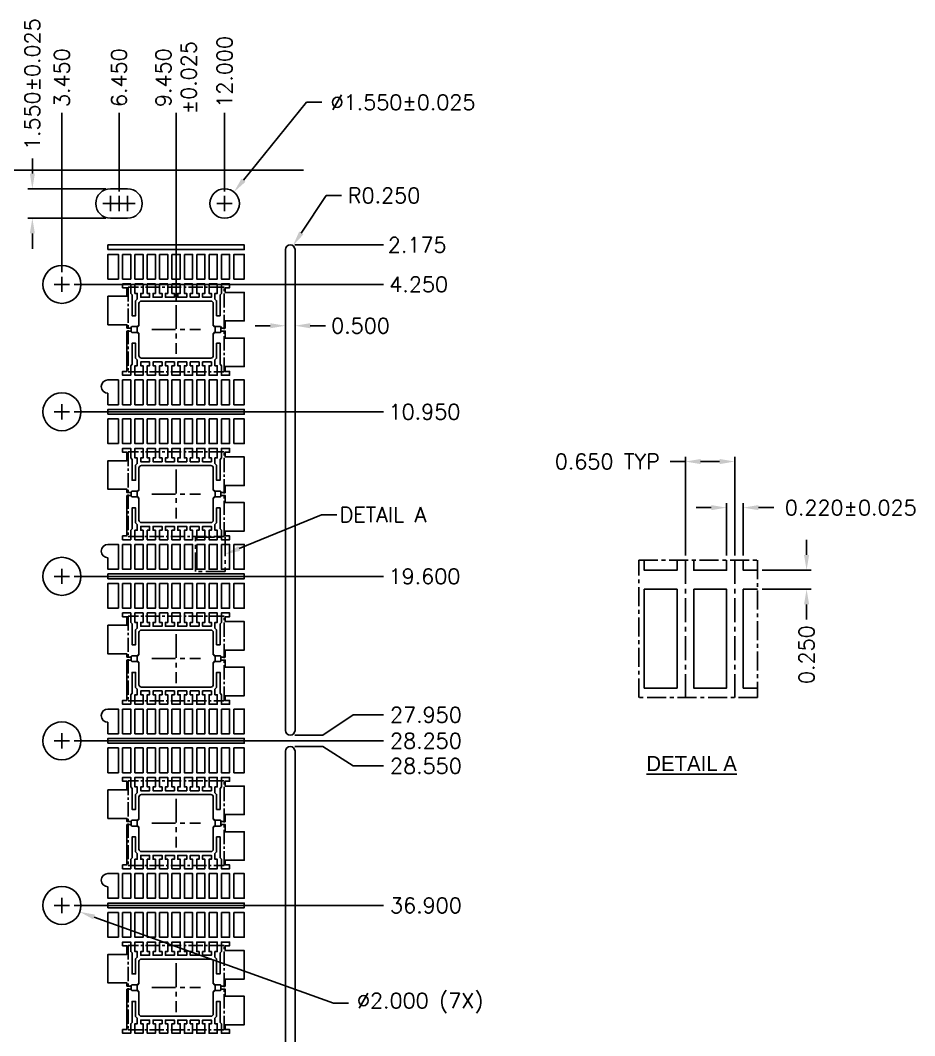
# Model space of a CAD drawing. Header units: inches. Extents: x -113 to -42, y -96 to 6.
# Drawn here: x -88.8 to -41.8, y -47.9 to 5.5 of the extents above; entities that cross this region are included whole.
import ezdxf

# ---------------------------------------------------------------- set-up
doc = ezdxf.new("R2010")
doc.units = ezdxf.units.IN
doc.header["$MEASUREMENT"] = 0
for name, pattern in [('CENTER', [2, 1.25, -0.25, 0.25, -0.25]), ('CENTER2', [1.125, 0.75, -0.125, 0.125, -0.125]), ('CENTERX2', [4, 2.5, -0.5, 0.5, -0.5])]:
    doc.linetypes.add(name, pattern=pattern)
doc.layers.add('1', color=7, linetype='Continuous')
doc.layers.add('1D', color=4, linetype='Continuous')
doc.styles.add('SIMPLEX', font='SIMPLEX')

msp = doc.modelspace()

# ---------------------------------------------------------------- linework, layer by layer
at = {"layer": '1'}
msp.add_lwpolyline([(-73.936, -62.364), (-96.958, -62.364), (-98.038, -61.74), (-98.038, -57.464), (-98.388, -57.464), (-98.388, -33.114), (-98.038, -33.114), (-98.038, -31.614), (-98.388, -31.614), (-98.388, -7.264), (-98.038, -7.264), (-98.038, -2.988), (-96.958, -2.364), (-73.936, -2.364)], dxfattribs=at)
for points in [[(-84.083, -4.889, -1), (-84.083, -3.339), (-83.193, -3.339, -1), (-83.193, -4.889)], [(-74.888, -31.814, 1), (-74.388, -31.814), (-74.388, -6.539, 1), (-74.888, -6.539)], [(-78.24, -10.659), (-78.058, -10.659), (-78.058, -10.289), (-77.058, -10.289), (-77.058, -8.789), (-78.058, -8.789), (-78.058, -8.539), (-77.823, -8.539), (-77.823, -8.339), (-78.253, -8.339), (-78.253, -8.839), (-78.329, -8.915), (-78.329, -10.014), (-78.509, -10.014), (-78.509, -9.228), (-78.598, -9.139), (-78.598, -8.839), (-78.473, -8.839), (-78.473, -8.339), (-78.903, -8.339), (-78.903, -8.839), (-78.778, -8.839), (-78.778, -9.039), (-79.248, -9.039), (-79.248, -8.839), (-79.123, -8.839), (-79.123, -8.339), (-79.553, -8.339), (-79.553, -8.839), (-79.428, -8.839), (-79.428, -9.039), (-79.898, -9.039), (-79.898, -8.839), (-79.773, -8.839), (-79.773, -8.339), (-80.203, -8.339), (-80.203, -8.839), (-80.078, -8.839), (-80.078, -9.039), (-80.548, -9.039), (-80.548, -8.839), (-80.423, -8.839), (-80.423, -8.339), (-80.853, -8.339), (-80.853, -8.839), (-80.728, -8.839), (-80.728, -9.039), (-81.198, -9.039), (-81.198, -8.839), (-81.073, -8.839), (-81.073, -8.339), (-81.503, -8.339), (-81.503, -8.839), (-81.378, -8.839), (-81.378, -9.039), (-81.848, -9.039), (-81.848, -8.839), (-81.723, -8.839), (-81.723, -8.339), (-82.153, -8.339), (-82.153, -8.839), (-82.028, -8.839), (-82.028, -9.039), (-82.498, -9.039), (-82.498, -8.839), (-82.373, -8.839), (-82.373, -8.339), (-82.803, -8.339), (-82.803, -8.839), (-82.678, -8.839), (-82.678, -9.139), (-82.767, -9.228), (-82.767, -10.014), (-82.947, -10.014), (-82.947, -8.915), (-83.023, -8.839), (-83.023, -8.339), (-83.453, -8.339), (-83.453, -8.539), (-83.218, -8.539), (-83.218, -8.989), (-84.218, -8.989), (-84.218, -10.489), (-83.218, -10.489), (-83.218, -10.659), (-83.036, -10.659), (-82.963, -10.586), (-82.638, -10.586), (-82.638, -10.536), (-82.588, -10.536), (-82.588, -9.366, -0.414214), (-82.461, -9.239), (-78.815, -9.239, -0.414214), (-78.688, -9.366), (-78.688, -10.536), (-78.638, -10.536), (-78.638, -10.586), (-78.312, -10.586)], [(-84.218, -14.089, -1), (-84.218, -13.389), (-83.673, -13.389), (-83.673, -14.689), (-84.218, -14.689)], [(-78.24, -19.309), (-78.058, -19.309), (-78.058, -18.939), (-77.058, -18.939), (-77.058, -17.439), (-78.058, -17.439), (-78.058, -17.189), (-77.823, -17.189), (-77.823, -16.989), (-78.253, -16.989), (-78.253, -17.489), (-78.329, -17.565), (-78.329, -18.664), (-78.509, -18.664), (-78.509, -17.878), (-78.598, -17.789), (-78.598, -17.489), (-78.473, -17.489), (-78.473, -16.989), (-78.903, -16.989), (-78.903, -17.489), (-78.778, -17.489), (-78.778, -17.689), (-79.248, -17.689), (-79.248, -17.489), (-79.123, -17.489), (-79.123, -16.989), (-79.553, -16.989), (-79.553, -17.489), (-79.428, -17.489), (-79.428, -17.689), (-79.898, -17.689), (-79.898, -17.489), (-79.773, -17.489), (-79.773, -16.989), (-80.203, -16.989), (-80.203, -17.489), (-80.078, -17.489), (-80.078, -17.689), (-80.548, -17.689), (-80.548, -17.489), (-80.423, -17.489), (-80.423, -16.989), (-80.853, -16.989), (-80.853, -17.489), (-80.728, -17.489), (-80.728, -17.689), (-81.198, -17.689), (-81.198, -17.489), (-81.073, -17.489), (-81.073, -16.989), (-81.503, -16.989), (-81.503, -17.489), (-81.378, -17.489), (-81.378, -17.689), (-81.848, -17.689), (-81.848, -17.489), (-81.723, -17.489), (-81.723, -16.989), (-82.153, -16.989), (-82.153, -17.489), (-82.028, -17.489), (-82.028, -17.689), (-82.498, -17.689), (-82.498, -17.489), (-82.373, -17.489), (-82.373, -16.989), (-82.803, -16.989), (-82.803, -17.489), (-82.678, -17.489), (-82.678, -17.789), (-82.767, -17.878), (-82.767, -18.664), (-82.947, -18.664), (-82.947, -17.565), (-83.023, -17.489), (-83.023, -16.989), (-83.453, -16.989), (-83.453, -17.189), (-83.218, -17.189), (-83.218, -17.639), (-84.218, -17.639), (-84.218, -19.139), (-83.218, -19.139), (-83.218, -19.309), (-83.036, -19.309), (-82.963, -19.236), (-82.638, -19.236), (-82.638, -19.186), (-82.588, -19.186), (-82.588, -18.016, -0.414214), (-82.461, -17.889), (-78.815, -17.889, -0.414214), (-78.688, -18.016), (-78.688, -19.186), (-78.638, -19.186), (-78.638, -19.236), (-78.312, -19.236)], [(-84.218, -22.739, -1), (-84.218, -22.039), (-83.673, -22.039), (-83.673, -23.339), (-84.218, -23.339)], [(-78.24, -27.959), (-78.058, -27.959), (-78.058, -27.589), (-77.058, -27.589), (-77.058, -26.089), (-78.058, -26.089), (-78.058, -25.839), (-77.823, -25.839), (-77.823, -25.639), (-78.253, -25.639), (-78.253, -26.139), (-78.329, -26.215), (-78.329, -27.314), (-78.509, -27.314), (-78.509, -26.528), (-78.598, -26.439), (-78.598, -26.139), (-78.473, -26.139), (-78.473, -25.639), (-78.903, -25.639), (-78.903, -26.139), (-78.778, -26.139), (-78.778, -26.339), (-79.248, -26.339), (-79.248, -26.139), (-79.123, -26.139), (-79.123, -25.639), (-79.553, -25.639), (-79.553, -26.139), (-79.428, -26.139), (-79.428, -26.339), (-79.898, -26.339), (-79.898, -26.139), (-79.773, -26.139), (-79.773, -25.639), (-80.203, -25.639), (-80.203, -26.139), (-80.078, -26.139), (-80.078, -26.339), (-80.548, -26.339), (-80.548, -26.139), (-80.423, -26.139), (-80.423, -25.639), (-80.853, -25.639), (-80.853, -26.139), (-80.728, -26.139), (-80.728, -26.339), (-81.198, -26.339), (-81.198, -26.139), (-81.073, -26.139), (-81.073, -25.639), (-81.503, -25.639), (-81.503, -26.139), (-81.378, -26.139), (-81.378, -26.339), (-81.848, -26.339), (-81.848, -26.139), (-81.723, -26.139), (-81.723, -25.639), (-82.153, -25.639), (-82.153, -26.139), (-82.028, -26.139), (-82.028, -26.339), (-82.498, -26.339), (-82.498, -26.139), (-82.373, -26.139), (-82.373, -25.639), (-82.803, -25.639), (-82.803, -26.139), (-82.678, -26.139), (-82.678, -26.439), (-82.767, -26.528), (-82.767, -27.314), (-82.947, -27.314), (-82.947, -26.215), (-83.023, -26.139), (-83.023, -25.639), (-83.453, -25.639), (-83.453, -25.839), (-83.218, -25.839), (-83.218, -26.289), (-84.218, -26.289), (-84.218, -27.789), (-83.218, -27.789), (-83.218, -27.959), (-83.036, -27.959), (-82.963, -27.886), (-82.638, -27.886), (-82.638, -27.836), (-82.588, -27.836), (-82.588, -26.666, -0.414214), (-82.461, -26.539), (-78.815, -26.539, -0.414214), (-78.688, -26.666), (-78.688, -27.836), (-78.638, -27.836), (-78.638, -27.886), (-78.312, -27.886)], [(-84.218, -31.389, -1), (-84.218, -30.689), (-83.673, -30.689), (-83.673, -31.989), (-84.218, -31.989)], [(-74.888, -32.914, -1), (-74.388, -32.914), (-74.388, -58.189, -1), (-74.888, -58.189)], [(-78.24, -36.609), (-78.058, -36.609), (-78.058, -36.239), (-77.058, -36.239), (-77.058, -34.739), (-78.058, -34.739), (-78.058, -34.489), (-77.823, -34.489), (-77.823, -34.289), (-78.253, -34.289), (-78.253, -34.789), (-78.329, -34.865), (-78.329, -35.964), (-78.509, -35.964), (-78.509, -35.178), (-78.598, -35.089), (-78.598, -34.789), (-78.473, -34.789), (-78.473, -34.289), (-78.903, -34.289), (-78.903, -34.789), (-78.778, -34.789), (-78.778, -34.989), (-79.248, -34.989), (-79.248, -34.789), (-79.123, -34.789), (-79.123, -34.289), (-79.553, -34.289), (-79.553, -34.789), (-79.428, -34.789), (-79.428, -34.989), (-79.898, -34.989), (-79.898, -34.789), (-79.773, -34.789), (-79.773, -34.289), (-80.203, -34.289), (-80.203, -34.789), (-80.078, -34.789), (-80.078, -34.989), (-80.548, -34.989), (-80.548, -34.789), (-80.423, -34.789), (-80.423, -34.289), (-80.853, -34.289), (-80.853, -34.789), (-80.728, -34.789), (-80.728, -34.989), (-81.198, -34.989), (-81.198, -34.789), (-81.073, -34.789), (-81.073, -34.289), (-81.503, -34.289), (-81.503, -34.789), (-81.378, -34.789), (-81.378, -34.989), (-81.848, -34.989), (-81.848, -34.789), (-81.723, -34.789), (-81.723, -34.289), (-82.153, -34.289), (-82.153, -34.789), (-82.028, -34.789), (-82.028, -34.989), (-82.498, -34.989), (-82.498, -34.789), (-82.373, -34.789), (-82.373, -34.289), (-82.803, -34.289), (-82.803, -34.789), (-82.678, -34.789), (-82.678, -35.089), (-82.767, -35.178), (-82.767, -35.964), (-82.947, -35.964), (-82.947, -34.865), (-83.023, -34.789), (-83.023, -34.289), (-83.453, -34.289), (-83.453, -34.489), (-83.218, -34.489), (-83.218, -34.939), (-84.218, -34.939), (-84.218, -36.439), (-83.218, -36.439), (-83.218, -36.609), (-83.036, -36.609), (-82.963, -36.536), (-82.638, -36.536), (-82.638, -36.486), (-82.588, -36.486), (-82.588, -35.316, -0.414214), (-82.461, -35.189), (-78.815, -35.189, -0.414214), (-78.688, -35.316), (-78.688, -36.486), (-78.638, -36.486), (-78.638, -36.536), (-78.312, -36.536)], [(-84.218, -40.039, -1), (-84.218, -39.339), (-83.673, -39.339), (-83.673, -40.639), (-84.218, -40.639)], [(-78.24, -45.259), (-78.058, -45.259), (-78.058, -44.889), (-77.058, -44.889), (-77.058, -43.389), (-78.058, -43.389), (-78.058, -43.139), (-77.823, -43.139), (-77.823, -42.939), (-78.253, -42.939), (-78.253, -43.439), (-78.329, -43.515), (-78.329, -44.614), (-78.509, -44.614), (-78.509, -43.828), (-78.598, -43.739), (-78.598, -43.439), (-78.473, -43.439), (-78.473, -42.939), (-78.903, -42.939), (-78.903, -43.439), (-78.778, -43.439), (-78.778, -43.639), (-79.248, -43.639), (-79.248, -43.439), (-79.123, -43.439), (-79.123, -42.939), (-79.553, -42.939), (-79.553, -43.439), (-79.428, -43.439), (-79.428, -43.639), (-79.898, -43.639), (-79.898, -43.439), (-79.773, -43.439), (-79.773, -42.939), (-80.203, -42.939), (-80.203, -43.439), (-80.078, -43.439), (-80.078, -43.639), (-80.548, -43.639), (-80.548, -43.439), (-80.423, -43.439), (-80.423, -42.939), (-80.853, -42.939), (-80.853, -43.439), (-80.728, -43.439), (-80.728, -43.639), (-81.198, -43.639), (-81.198, -43.439), (-81.073, -43.439), (-81.073, -42.939), (-81.503, -42.939), (-81.503, -43.439), (-81.378, -43.439), (-81.378, -43.639), (-81.848, -43.639), (-81.848, -43.439), (-81.723, -43.439), (-81.723, -42.939), (-82.153, -42.939), (-82.153, -43.439), (-82.028, -43.439), (-82.028, -43.639), (-82.498, -43.639), (-82.498, -43.439), (-82.373, -43.439), (-82.373, -42.939), (-82.803, -42.939), (-82.803, -43.439), (-82.678, -43.439), (-82.678, -43.739), (-82.767, -43.828), (-82.767, -44.614), (-82.947, -44.614), (-82.947, -43.515), (-83.023, -43.439), (-83.023, -42.939), (-83.453, -42.939), (-83.453, -43.139), (-83.218, -43.139), (-83.218, -43.589), (-84.218, -43.589), (-84.218, -45.089), (-83.218, -45.089), (-83.218, -45.259), (-83.036, -45.259), (-82.963, -45.186), (-82.638, -45.186), (-82.638, -45.136), (-82.588, -45.136), (-82.588, -43.966, -0.414214), (-82.461, -43.839), (-78.815, -43.839, -0.414214), (-78.688, -43.966), (-78.688, -45.136), (-78.638, -45.136), (-78.638, -45.186), (-78.312, -45.186)]]:
    msp.add_lwpolyline(points, format="xyb", close=True, dxfattribs=at)
for points in [[(-84.218, -6.539), (-84.218, -6.289), (-77.058, -6.289), (-77.058, -6.539)], [(-83.673, -8.089), (-83.673, -6.789), (-84.218, -6.789), (-84.218, -8.089)], [(-83.453, -6.789), (-83.453, -8.089), (-83.023, -8.089), (-83.023, -6.789)], [(-82.803, -6.789), (-82.803, -8.089), (-82.373, -8.089), (-82.373, -6.789)], [(-82.153, -6.789), (-82.153, -8.089), (-81.723, -8.089), (-81.723, -6.789)], [(-81.503, -6.789), (-81.503, -8.089), (-81.073, -8.089), (-81.073, -6.789)], [(-80.853, -6.789), (-80.853, -8.089), (-80.423, -8.089), (-80.423, -6.789)], [(-80.203, -6.789), (-80.203, -8.089), (-79.773, -8.089), (-79.773, -6.789)], [(-79.553, -6.789), (-79.553, -8.089), (-79.123, -8.089), (-79.123, -6.789)], [(-78.903, -6.789), (-78.903, -8.089), (-78.473, -8.089), (-78.473, -6.789)], [(-78.253, -6.789), (-78.253, -8.089), (-77.823, -8.089), (-77.823, -6.789)], [(-77.603, -8.089), (-77.603, -6.789), (-77.058, -6.789), (-77.058, -8.089)], [(-83.453, -13.389), (-83.453, -14.689), (-83.023, -14.689), (-83.023, -13.389)], [(-82.803, -13.389), (-82.803, -14.689), (-82.373, -14.689), (-82.373, -13.389)], [(-82.153, -13.389), (-82.153, -14.689), (-81.723, -14.689), (-81.723, -13.389)], [(-81.503, -13.389), (-81.503, -14.689), (-81.073, -14.689), (-81.073, -13.389)], [(-80.853, -13.389), (-80.853, -14.689), (-80.423, -14.689), (-80.423, -13.389)], [(-80.203, -13.389), (-80.203, -14.689), (-79.773, -14.689), (-79.773, -13.389)], [(-79.553, -13.389), (-79.553, -14.689), (-79.123, -14.689), (-79.123, -13.389)], [(-78.903, -13.389), (-78.903, -14.689), (-78.473, -14.689), (-78.473, -13.389)], [(-78.253, -13.389), (-78.253, -14.689), (-77.823, -14.689), (-77.823, -13.389)], [(-77.603, -13.389), (-77.603, -14.689), (-77.058, -14.689), (-77.058, -13.389)], [(-84.218, -15.189), (-84.218, -14.939), (-77.058, -14.939), (-77.058, -15.189)], [(-83.673, -16.739), (-83.673, -15.439), (-84.218, -15.439), (-84.218, -16.739)], [(-83.453, -15.439), (-83.453, -16.739), (-83.023, -16.739), (-83.023, -15.439)], [(-82.803, -15.439), (-82.803, -16.739), (-82.373, -16.739), (-82.373, -15.439)], [(-82.153, -15.439), (-82.153, -16.739), (-81.723, -16.739), (-81.723, -15.439)], [(-81.503, -15.439), (-81.503, -16.739), (-81.073, -16.739), (-81.073, -15.439)], [(-80.853, -15.439), (-80.853, -16.739), (-80.423, -16.739), (-80.423, -15.439)], [(-80.203, -15.439), (-80.203, -16.739), (-79.773, -16.739), (-79.773, -15.439)], [(-79.553, -15.439), (-79.553, -16.739), (-79.123, -16.739), (-79.123, -15.439)], [(-78.903, -15.439), (-78.903, -16.739), (-78.473, -16.739), (-78.473, -15.439)], [(-78.253, -15.439), (-78.253, -16.739), (-77.823, -16.739), (-77.823, -15.439)], [(-77.603, -16.739), (-77.603, -15.439), (-77.058, -15.439), (-77.058, -16.739)], [(-83.453, -22.039), (-83.453, -23.339), (-83.023, -23.339), (-83.023, -22.039)], [(-82.803, -22.039), (-82.803, -23.339), (-82.373, -23.339), (-82.373, -22.039)], [(-82.153, -22.039), (-82.153, -23.339), (-81.723, -23.339), (-81.723, -22.039)], [(-81.503, -22.039), (-81.503, -23.339), (-81.073, -23.339), (-81.073, -22.039)], [(-80.853, -22.039), (-80.853, -23.339), (-80.423, -23.339), (-80.423, -22.039)], [(-80.203, -22.039), (-80.203, -23.339), (-79.773, -23.339), (-79.773, -22.039)], [(-79.553, -22.039), (-79.553, -23.339), (-79.123, -23.339), (-79.123, -22.039)], [(-78.903, -22.039), (-78.903, -23.339), (-78.473, -23.339), (-78.473, -22.039)], [(-78.253, -22.039), (-78.253, -23.339), (-77.823, -23.339), (-77.823, -22.039)], [(-77.603, -22.039), (-77.603, -23.339), (-77.058, -23.339), (-77.058, -22.039)], [(-84.218, -23.839), (-84.218, -23.589), (-77.058, -23.589), (-77.058, -23.839)], [(-83.673, -25.389), (-83.673, -24.089), (-84.218, -24.089), (-84.218, -25.389)], [(-83.453, -24.089), (-83.453, -25.389), (-83.023, -25.389), (-83.023, -24.089)], [(-82.803, -24.089), (-82.803, -25.389), (-82.373, -25.389), (-82.373, -24.089)], [(-82.153, -24.089), (-82.153, -25.389), (-81.723, -25.389), (-81.723, -24.089)], [(-81.503, -24.089), (-81.503, -25.389), (-81.073, -25.389), (-81.073, -24.089)], [(-80.853, -24.089), (-80.853, -25.389), (-80.423, -25.389), (-80.423, -24.089)], [(-80.203, -24.089), (-80.203, -25.389), (-79.773, -25.389), (-79.773, -24.089)], [(-79.553, -24.089), (-79.553, -25.389), (-79.123, -25.389), (-79.123, -24.089)], [(-78.903, -24.089), (-78.903, -25.389), (-78.473, -25.389), (-78.473, -24.089)], [(-78.253, -24.089), (-78.253, -25.389), (-77.823, -25.389), (-77.823, -24.089)], [(-77.603, -25.389), (-77.603, -24.089), (-77.058, -24.089), (-77.058, -25.389)], [(-83.453, -30.689), (-83.453, -31.989), (-83.023, -31.989), (-83.023, -30.689)], [(-82.803, -30.689), (-82.803, -31.989), (-82.373, -31.989), (-82.373, -30.689)], [(-82.153, -30.689), (-82.153, -31.989), (-81.723, -31.989), (-81.723, -30.689)], [(-81.503, -30.689), (-81.503, -31.989), (-81.073, -31.989), (-81.073, -30.689)], [(-80.853, -30.689), (-80.853, -31.989), (-80.423, -31.989), (-80.423, -30.689)], [(-80.203, -30.689), (-80.203, -31.989), (-79.773, -31.989), (-79.773, -30.689)], [(-79.553, -30.689), (-79.553, -31.989), (-79.123, -31.989), (-79.123, -30.689)], [(-78.903, -30.689), (-78.903, -31.989), (-78.473, -31.989), (-78.473, -30.689)], [(-78.253, -30.689), (-78.253, -31.989), (-77.823, -31.989), (-77.823, -30.689)], [(-77.603, -30.689), (-77.603, -31.989), (-77.058, -31.989), (-77.058, -30.689)], [(-84.218, -32.489), (-84.218, -32.239), (-77.058, -32.239), (-77.058, -32.489)], [(-83.673, -34.039), (-83.673, -32.739), (-84.218, -32.739), (-84.218, -34.039)], [(-83.453, -32.739), (-83.453, -34.039), (-83.023, -34.039), (-83.023, -32.739)], [(-82.803, -32.739), (-82.803, -34.039), (-82.373, -34.039), (-82.373, -32.739)], [(-82.153, -32.739), (-82.153, -34.039), (-81.723, -34.039), (-81.723, -32.739)], [(-81.503, -32.739), (-81.503, -34.039), (-81.073, -34.039), (-81.073, -32.739)], [(-80.853, -32.739), (-80.853, -34.039), (-80.423, -34.039), (-80.423, -32.739)], [(-80.203, -32.739), (-80.203, -34.039), (-79.773, -34.039), (-79.773, -32.739)], [(-79.553, -32.739), (-79.553, -34.039), (-79.123, -34.039), (-79.123, -32.739)], [(-78.903, -32.739), (-78.903, -34.039), (-78.473, -34.039), (-78.473, -32.739)], [(-78.253, -32.739), (-78.253, -34.039), (-77.823, -34.039), (-77.823, -32.739)], [(-77.603, -34.039), (-77.603, -32.739), (-77.058, -32.739), (-77.058, -34.039)], [(-83.453, -39.339), (-83.453, -40.639), (-83.023, -40.639), (-83.023, -39.339)], [(-82.803, -39.339), (-82.803, -40.639), (-82.373, -40.639), (-82.373, -39.339)], [(-82.153, -39.339), (-82.153, -40.639), (-81.723, -40.639), (-81.723, -39.339)], [(-81.503, -39.339), (-81.503, -40.639), (-81.073, -40.639), (-81.073, -39.339)], [(-80.853, -39.339), (-80.853, -40.639), (-80.423, -40.639), (-80.423, -39.339)], [(-80.203, -39.339), (-80.203, -40.639), (-79.773, -40.639), (-79.773, -39.339)], [(-79.553, -39.339), (-79.553, -40.639), (-79.123, -40.639), (-79.123, -39.339)], [(-78.903, -39.339), (-78.903, -40.639), (-78.473, -40.639), (-78.473, -39.339)], [(-78.253, -39.339), (-78.253, -40.639), (-77.823, -40.639), (-77.823, -39.339)], [(-77.603, -39.339), (-77.603, -40.639), (-77.058, -40.639), (-77.058, -39.339)], [(-84.218, -41.139), (-84.218, -40.889), (-77.058, -40.889), (-77.058, -41.139)], [(-83.673, -42.689), (-83.673, -41.389), (-84.218, -41.389), (-84.218, -42.689)], [(-83.453, -41.389), (-83.453, -42.689), (-83.023, -42.689), (-83.023, -41.389)], [(-82.803, -41.389), (-82.803, -42.689), (-82.373, -42.689), (-82.373, -41.389)], [(-82.153, -41.389), (-82.153, -42.689), (-81.723, -42.689), (-81.723, -41.389)], [(-81.503, -41.389), (-81.503, -42.689), (-81.073, -42.689), (-81.073, -41.389)], [(-80.853, -41.389), (-80.853, -42.689), (-80.423, -42.689), (-80.423, -41.389)], [(-80.203, -41.389), (-80.203, -42.689), (-79.773, -42.689), (-79.773, -41.389)], [(-79.553, -41.389), (-79.553, -42.689), (-79.123, -42.689), (-79.123, -41.389)], [(-78.903, -41.389), (-78.903, -42.689), (-78.473, -42.689), (-78.473, -41.389)], [(-78.253, -41.389), (-78.253, -42.689), (-77.823, -42.689), (-77.823, -41.389)], [(-77.603, -42.689), (-77.603, -41.389), (-77.058, -41.389), (-77.058, -42.689)]]:
    msp.add_lwpolyline(points, close=True, dxfattribs=at)
at = {"layer": '1', "ltscale": 4}
for points in [[(-83.036, -10.819), (-83.218, -10.819), (-83.218, -12.939), (-83.453, -12.939), (-83.453, -13.139), (-83.023, -13.139), (-83.023, -12.639), (-82.947, -12.563), (-82.947, -11.464), (-82.767, -11.464), (-82.767, -12.25), (-82.678, -12.339), (-82.678, -12.639), (-82.803, -12.639), (-82.803, -13.139), (-82.373, -13.139), (-82.373, -12.639), (-82.498, -12.639), (-82.498, -12.439), (-82.028, -12.439), (-82.028, -12.639), (-82.153, -12.639), (-82.153, -13.139), (-81.723, -13.139), (-81.723, -12.639), (-81.848, -12.639), (-81.848, -12.439), (-81.378, -12.439), (-81.378, -12.639), (-81.503, -12.639), (-81.503, -13.139), (-81.073, -13.139), (-81.073, -12.639), (-81.198, -12.639), (-81.198, -12.439), (-80.728, -12.439), (-80.728, -12.639), (-80.853, -12.639), (-80.853, -13.139), (-80.423, -13.139), (-80.423, -12.639), (-80.548, -12.639), (-80.548, -12.439), (-80.078, -12.439), (-80.078, -12.639), (-80.203, -12.639), (-80.203, -13.139), (-79.773, -13.139), (-79.773, -12.639), (-79.898, -12.639), (-79.898, -12.439), (-79.428, -12.439), (-79.428, -12.639), (-79.553, -12.639), (-79.553, -13.139), (-79.123, -13.139), (-79.123, -12.639), (-79.248, -12.639), (-79.248, -12.439), (-78.778, -12.439), (-78.778, -12.639), (-78.903, -12.639), (-78.903, -13.139), (-78.473, -13.139), (-78.473, -12.639), (-78.598, -12.639), (-78.598, -12.339), (-78.509, -12.25), (-78.509, -11.464), (-78.329, -11.464), (-78.329, -12.563), (-78.253, -12.639), (-78.253, -13.139), (-77.823, -13.139), (-77.823, -12.939), (-78.058, -12.939), (-78.058, -12.689), (-77.058, -12.689), (-77.058, -11.189), (-78.058, -11.189), (-78.058, -10.819), (-78.24, -10.819), (-78.312, -10.891), (-78.638, -10.891), (-78.638, -10.941), (-78.688, -10.941), (-78.688, -12.112, -0.414214), (-78.815, -12.239), (-82.461, -12.239, -0.414214), (-82.588, -12.112), (-82.588, -10.941), (-82.638, -10.941), (-82.638, -10.891), (-82.963, -10.891)], [(-83.036, -19.469), (-83.218, -19.469), (-83.218, -21.589), (-83.453, -21.589), (-83.453, -21.789), (-83.023, -21.789), (-83.023, -21.289), (-82.947, -21.213), (-82.947, -20.114), (-82.767, -20.114), (-82.767, -20.9), (-82.678, -20.989), (-82.678, -21.289), (-82.803, -21.289), (-82.803, -21.789), (-82.373, -21.789), (-82.373, -21.289), (-82.498, -21.289), (-82.498, -21.089), (-82.028, -21.089), (-82.028, -21.289), (-82.153, -21.289), (-82.153, -21.789), (-81.723, -21.789), (-81.723, -21.289), (-81.848, -21.289), (-81.848, -21.089), (-81.378, -21.089), (-81.378, -21.289), (-81.503, -21.289), (-81.503, -21.789), (-81.073, -21.789), (-81.073, -21.289), (-81.198, -21.289), (-81.198, -21.089), (-80.728, -21.089), (-80.728, -21.289), (-80.853, -21.289), (-80.853, -21.789), (-80.423, -21.789), (-80.423, -21.289), (-80.548, -21.289), (-80.548, -21.089), (-80.078, -21.089), (-80.078, -21.289), (-80.203, -21.289), (-80.203, -21.789), (-79.773, -21.789), (-79.773, -21.289), (-79.898, -21.289), (-79.898, -21.089), (-79.428, -21.089), (-79.428, -21.289), (-79.553, -21.289), (-79.553, -21.789), (-79.123, -21.789), (-79.123, -21.289), (-79.248, -21.289), (-79.248, -21.089), (-78.778, -21.089), (-78.778, -21.289), (-78.903, -21.289), (-78.903, -21.789), (-78.473, -21.789), (-78.473, -21.289), (-78.598, -21.289), (-78.598, -20.989), (-78.509, -20.9), (-78.509, -20.114), (-78.329, -20.114), (-78.329, -21.213), (-78.253, -21.289), (-78.253, -21.789), (-77.823, -21.789), (-77.823, -21.589), (-78.058, -21.589), (-78.058, -21.339), (-77.058, -21.339), (-77.058, -19.839), (-78.058, -19.839), (-78.058, -19.469), (-78.24, -19.469), (-78.312, -19.541), (-78.638, -19.541), (-78.638, -19.591), (-78.688, -19.591), (-78.688, -20.762, -0.414214), (-78.815, -20.889), (-82.461, -20.889, -0.414214), (-82.588, -20.762), (-82.588, -19.591), (-82.638, -19.591), (-82.638, -19.541), (-82.963, -19.541)], [(-83.036, -28.119), (-83.218, -28.119), (-83.218, -30.239), (-83.453, -30.239), (-83.453, -30.439), (-83.023, -30.439), (-83.023, -29.939), (-82.947, -29.863), (-82.947, -28.764), (-82.767, -28.764), (-82.767, -29.55), (-82.678, -29.639), (-82.678, -29.939), (-82.803, -29.939), (-82.803, -30.439), (-82.373, -30.439), (-82.373, -29.939), (-82.498, -29.939), (-82.498, -29.739), (-82.028, -29.739), (-82.028, -29.939), (-82.153, -29.939), (-82.153, -30.439), (-81.723, -30.439), (-81.723, -29.939), (-81.848, -29.939), (-81.848, -29.739), (-81.378, -29.739), (-81.378, -29.939), (-81.503, -29.939), (-81.503, -30.439), (-81.073, -30.439), (-81.073, -29.939), (-81.198, -29.939), (-81.198, -29.739), (-80.728, -29.739), (-80.728, -29.939), (-80.853, -29.939), (-80.853, -30.439), (-80.423, -30.439), (-80.423, -29.939), (-80.548, -29.939), (-80.548, -29.739), (-80.078, -29.739), (-80.078, -29.939), (-80.203, -29.939), (-80.203, -30.439), (-79.773, -30.439), (-79.773, -29.939), (-79.898, -29.939), (-79.898, -29.739), (-79.428, -29.739), (-79.428, -29.939), (-79.553, -29.939), (-79.553, -30.439), (-79.123, -30.439), (-79.123, -29.939), (-79.248, -29.939), (-79.248, -29.739), (-78.778, -29.739), (-78.778, -29.939), (-78.903, -29.939), (-78.903, -30.439), (-78.473, -30.439), (-78.473, -29.939), (-78.598, -29.939), (-78.598, -29.639), (-78.509, -29.55), (-78.509, -28.764), (-78.329, -28.764), (-78.329, -29.863), (-78.253, -29.939), (-78.253, -30.439), (-77.823, -30.439), (-77.823, -30.239), (-78.058, -30.239), (-78.058, -29.989), (-77.058, -29.989), (-77.058, -28.489), (-78.058, -28.489), (-78.058, -28.119), (-78.24, -28.119), (-78.312, -28.191), (-78.638, -28.191), (-78.638, -28.241), (-78.688, -28.241), (-78.688, -29.412, -0.414214), (-78.815, -29.539), (-82.461, -29.539, -0.414214), (-82.588, -29.412), (-82.588, -28.241), (-82.638, -28.241), (-82.638, -28.191), (-82.963, -28.191)], [(-83.036, -36.769), (-83.218, -36.769), (-83.218, -38.889), (-83.453, -38.889), (-83.453, -39.089), (-83.023, -39.089), (-83.023, -38.589), (-82.947, -38.513), (-82.947, -37.414), (-82.767, -37.414), (-82.767, -38.2), (-82.678, -38.289), (-82.678, -38.589), (-82.803, -38.589), (-82.803, -39.089), (-82.373, -39.089), (-82.373, -38.589), (-82.498, -38.589), (-82.498, -38.389), (-82.028, -38.389), (-82.028, -38.589), (-82.153, -38.589), (-82.153, -39.089), (-81.723, -39.089), (-81.723, -38.589), (-81.848, -38.589), (-81.848, -38.389), (-81.378, -38.389), (-81.378, -38.589), (-81.503, -38.589), (-81.503, -39.089), (-81.073, -39.089), (-81.073, -38.589), (-81.198, -38.589), (-81.198, -38.389), (-80.728, -38.389), (-80.728, -38.589), (-80.853, -38.589), (-80.853, -39.089), (-80.423, -39.089), (-80.423, -38.589), (-80.548, -38.589), (-80.548, -38.389), (-80.078, -38.389), (-80.078, -38.589), (-80.203, -38.589), (-80.203, -39.089), (-79.773, -39.089), (-79.773, -38.589), (-79.898, -38.589), (-79.898, -38.389), (-79.428, -38.389), (-79.428, -38.589), (-79.553, -38.589), (-79.553, -39.089), (-79.123, -39.089), (-79.123, -38.589), (-79.248, -38.589), (-79.248, -38.389), (-78.778, -38.389), (-78.778, -38.589), (-78.903, -38.589), (-78.903, -39.089), (-78.473, -39.089), (-78.473, -38.589), (-78.598, -38.589), (-78.598, -38.289), (-78.509, -38.2), (-78.509, -37.414), (-78.329, -37.414), (-78.329, -38.513), (-78.253, -38.589), (-78.253, -39.089), (-77.823, -39.089), (-77.823, -38.889), (-78.058, -38.889), (-78.058, -38.639), (-77.058, -38.639), (-77.058, -37.139), (-78.058, -37.139), (-78.058, -36.769), (-78.24, -36.769), (-78.312, -36.841), (-78.638, -36.841), (-78.638, -36.891), (-78.688, -36.891), (-78.688, -38.062, -0.414214), (-78.815, -38.189), (-82.461, -38.189, -0.414214), (-82.588, -38.062), (-82.588, -36.891), (-82.638, -36.891), (-82.638, -36.841), (-82.963, -36.841)], [(-83.036, -45.419), (-83.218, -45.419), (-83.218, -47.539), (-83.453, -47.539), (-83.453, -47.739), (-83.023, -47.739), (-83.023, -47.239), (-82.947, -47.163), (-82.947, -46.064), (-82.767, -46.064), (-82.767, -46.85), (-82.678, -46.939), (-82.678, -47.239), (-82.803, -47.239), (-82.803, -47.739), (-82.373, -47.739), (-82.373, -47.239), (-82.498, -47.239), (-82.498, -47.039), (-82.028, -47.039), (-82.028, -47.239), (-82.153, -47.239), (-82.153, -47.739), (-81.723, -47.739), (-81.723, -47.239), (-81.848, -47.239), (-81.848, -47.039), (-81.378, -47.039), (-81.378, -47.239), (-81.503, -47.239), (-81.503, -47.739), (-81.073, -47.739), (-81.073, -47.239), (-81.198, -47.239), (-81.198, -47.039), (-80.728, -47.039), (-80.728, -47.239), (-80.853, -47.239), (-80.853, -47.739), (-80.423, -47.739), (-80.423, -47.239), (-80.548, -47.239), (-80.548, -47.039), (-80.078, -47.039), (-80.078, -47.239), (-80.203, -47.239), (-80.203, -47.739), (-79.773, -47.739), (-79.773, -47.239), (-79.898, -47.239), (-79.898, -47.039), (-79.428, -47.039), (-79.428, -47.239), (-79.553, -47.239), (-79.553, -47.739), (-79.123, -47.739), (-79.123, -47.239), (-79.248, -47.239), (-79.248, -47.039), (-78.778, -47.039), (-78.778, -47.239), (-78.903, -47.239), (-78.903, -47.739), (-78.473, -47.739), (-78.473, -47.239), (-78.598, -47.239), (-78.598, -46.939), (-78.509, -46.85), (-78.509, -46.064), (-78.329, -46.064), (-78.329, -47.163), (-78.253, -47.239), (-78.253, -47.739), (-77.823, -47.739), (-77.823, -47.539), (-78.058, -47.539), (-78.058, -47.289), (-77.058, -47.289), (-77.058, -45.789), (-78.058, -45.789), (-78.058, -45.419), (-78.24, -45.419), (-78.312, -45.491), (-78.638, -45.491), (-78.638, -45.541), (-78.688, -45.541), (-78.688, -46.712, -0.414214), (-78.815, -46.839), (-82.461, -46.839, -0.414214), (-82.588, -46.712), (-82.588, -45.541), (-82.638, -45.541), (-82.638, -45.491), (-82.963, -45.491)]]:
    msp.add_lwpolyline(points, format="xyb", close=True, dxfattribs=at)
at = {"layer": '1'}
for centre, radius in [((-78.088, -4.114), 0.775), ((-86.638, -8.364), 1), ((-86.638, -15.064), 1), ((-86.638, -23.714), 1), ((-86.638, -32.364), 1), ((-86.638, -41.014), 1)]:
    msp.add_circle(centre, radius, dxfattribs=at)
at = {"layer": '1D'}
for p, q in [((-73.782, 1.206), (-77.097, -2.89)), ((-72.982, 1.206), (-73.782, 1.206)), ((-86.638, -7.724), (-86.638, 0.661)), ((-83.638, -3.474), (-83.638, 0.661)), ((-80.638, -9.216), (-80.638, 0.661)), ((-78.088, -3.474), (-78.088, 0.661)), ((-88.191, -2.539), (-88.191, -1.739)), ((-84.323, -3.339), (-88.431, -3.339)), ((-84.083, -4.514), (-84.083, -3.714)), ((-83.638, -4.514), (-83.638, -3.714)), ((-83.193, -4.514), (-83.193, -3.714)), ((-78.088, -4.514), (-78.088, -3.714)), ((-78.088, -4.514), (-78.088, -3.714)), ((-72.747, -3.691), (-74.057, -5.664)), ((-71.947, -3.691), (-72.747, -3.691)), ((-84.483, -4.114), (-83.683, -4.114)), ((-84.038, -4.114), (-83.238, -4.114)), ((-83.593, -4.114), (-82.793, -4.114)), ((-78.488, -4.114), (-77.688, -4.114)), ((-78.488, -4.114), (-77.688, -4.114)), ((-84.323, -4.889), (-88.431, -4.889)), ((-88.191, -5.689), (-88.191, -6.489)), ((-74.398, -6.289), (-69.729, -6.289)), ((-86.638, -8.764), (-86.638, -7.964)), ((-87.038, -8.364), (-86.238, -8.364)), ((-85.998, -8.364), (-69.729, -8.364)), ((-82.991, -10.614), (-82.991, -10.864)), ((-82.688, -10.586), (-82.688, -10.891)), ((-78.588, -10.586), (-78.588, -10.891)), ((-78.285, -10.614), (-78.285, -10.864)), ((-75.688, -10.54), (-76.488, -10.54)), ((-74.888, -10.426), (-74.888, -10.3)), ((-74.388, -10.426), (-74.388, -10.3)), ((-73.588, -10.54), (-72.788, -10.54)), ((-86.638, -15.464), (-86.638, -14.664)), ((-87.038, -15.064), (-86.238, -15.064)), ((-85.998, -15.064), (-69.729, -15.064)), ((-53.871, -22.625), (-53.871, -17.439)), ((-51.271, -22.625), (-51.271, -17.439)), ((-53.871, -17.679), (-54.671, -17.679)), ((-52.071, -17.679), (-53.071, -17.679)), ((-82.991, -19.264), (-82.991, -19.514)), ((-82.688, -19.236), (-82.688, -19.541)), ((-78.588, -19.236), (-78.588, -19.541)), ((-78.285, -19.264), (-78.285, -19.514)), ((-52.511, -20.102), (-53.311, -20.102)), ((-51.711, -22.625), (-51.711, -19.862)), ((-50.831, -22.625), (-50.831, -19.862)), ((-50.031, -20.102), (-49.231, -20.102)), ((-77.326, -22.254), (-72.997, -20.473)), ((-72.997, -20.473), (-72.197, -20.473)), ((-47.503, -22.592), (-47.503, -21.792)), ((-86.638, -24.114), (-86.638, -23.314)), ((-49.843, -23.392), (-47.263, -23.392)), ((-87.038, -23.714), (-86.238, -23.714)), ((-85.998, -23.714), (-69.729, -23.714)), ((-49.843, -24.392), (-47.263, -24.392)), ((-47.503, -25.192), (-47.503, -25.992)), ((-82.991, -27.914), (-82.991, -28.164)), ((-82.688, -27.886), (-82.688, -28.191)), ((-78.588, -27.886), (-78.588, -28.191)), ((-78.285, -27.914), (-78.285, -28.164)), ((-72.929, -32.064), (-71.329, -30.997)), ((-71.329, -30.997), (-69.729, -30.997)), ((-86.638, -32.764), (-86.638, -31.964)), ((-87.038, -32.364), (-86.238, -32.364)), ((-85.998, -32.364), (-69.729, -32.364)), ((-74.398, -32.064), (-72.929, -32.064)), ((-74.398, -32.664), (-72.929, -32.664)), ((-72.929, -32.664), (-71.329, -33.681)), ((-71.329, -33.681), (-69.729, -33.681)), ((-82.991, -36.564), (-82.991, -36.814)), ((-82.688, -36.536), (-82.688, -36.841)), ((-78.588, -36.536), (-78.588, -36.841)), ((-78.285, -36.564), (-78.285, -36.814)), ((-87.038, -41.014), (-86.238, -41.014)), ((-86.638, -41.414), (-86.638, -40.614)), ((-85.998, -41.014), (-69.729, -41.014)), ((-72.37, -46.155), (-84.944, -41.624)), ((-82.991, -45.214), (-82.991, -45.464)), ((-82.688, -45.186), (-82.688, -45.491)), ((-78.588, -45.186), (-78.588, -45.491)), ((-78.285, -45.214), (-78.285, -45.464)), ((-71.57, -46.155), (-72.37, -46.155))]:
    msp.add_line(p, q, dxfattribs=at)
at = {"layer": '1D', "linetype": 'CENTER'}
for p, q in [((-80.638, -9.456), (-80.638, -12.022)), ((-81.921, -10.739), (-79.355, -10.739)), ((-80.638, -18.106), (-80.638, -20.672)), ((-81.921, -19.389), (-79.355, -19.389)), ((-80.638, -26.756), (-80.638, -29.322)), ((-81.921, -28.039), (-79.355, -28.039)), ((-80.638, -35.406), (-80.638, -37.972)), ((-81.921, -36.689), (-79.355, -36.689)), ((-80.638, -44.056), (-80.638, -46.622)), ((-81.921, -45.339), (-79.355, -45.339))]:
    msp.add_line(p, q, dxfattribs=at)
at = {"layer": '1D', "linetype": 'CENTERX2', "ltscale": 0.5}
for p, q in [((-53.871, -22.865), (-53.871, -30.077)), ((-51.271, -22.865), (-51.271, -30.077))]:
    msp.add_line(p, q, dxfattribs=at)
at = {"layer": '1D', "color": 2, "linetype": 'CENTER2'}
for points in [[(-78.113, -8.514), (-83.163, -8.514), (-83.163, -12.964), (-78.113, -12.964)], [(-78.113, -17.164), (-83.163, -17.164), (-83.163, -21.614), (-78.113, -21.614)], [(-78.113, -25.814), (-83.163, -25.814), (-83.163, -30.264), (-78.113, -30.264)], [(-78.113, -34.464), (-83.163, -34.464), (-83.163, -38.914), (-78.113, -38.914)], [(-78.113, -43.114), (-83.163, -43.114), (-83.163, -47.564), (-78.113, -47.564)]]:
    msp.add_lwpolyline(points, close=True, dxfattribs=at)
at = {"layer": '1D', "color": 2, "linetype": 'CENTER', "ltscale": 0.8}
for points in [[(-79.626, -21.657), (-78.066, -21.657), (-78.066, -23.46), (-79.626, -23.46)], [(-56.325, -22.865), (-50.083, -22.865), (-50.083, -30.077), (-56.325, -30.077)]]:
    msp.add_lwpolyline(points, close=True, dxfattribs=at)
at = {"layer": '1D', "color": 7, "ltscale": 4}
for points in [[(-56.031, -22.865), (-56.031, -23.392), (-54.311, -23.392), (-54.311, -22.865)], [(-53.431, -22.865), (-53.431, -23.392), (-51.711, -23.392), (-51.711, -22.865)], [(-50.831, -22.865), (-50.831, -23.392), (-50.083, -23.392)]]:
    msp.add_lwpolyline(points, dxfattribs=at)
at = {"layer": '1D', "color": 7}
for points in [[(-56.031, -24.392), (-56.031, -29.592), (-54.311, -29.592), (-54.311, -24.392)], [(-53.431, -24.392), (-53.431, -29.592), (-51.711, -29.592), (-51.711, -24.392)]]:
    msp.add_lwpolyline(points, close=True, dxfattribs=at)
msp.add_lwpolyline([(-50.083, -24.392), (-50.831, -24.392), (-50.831, -29.592), (-50.083, -29.592)], dxfattribs=at)
at = {"layer": '1D'}
for points in [[(-88.325, -2.539), (-88.058, -2.539), (-88.191, -3.339)], [(-77.2, -2.806), (-76.993, -2.974), (-77.6, -3.512)], [(-88.325, -5.689), (-88.058, -5.689), (-88.191, -4.889)], [(-74.168, -5.59), (-73.946, -5.738), (-74.499, -6.331)], [(-75.688, -10.406), (-75.688, -10.673), (-74.888, -10.54)], [(-73.588, -10.406), (-73.588, -10.673), (-74.388, -10.54)], [(-53.071, -17.546), (-53.071, -17.813), (-53.871, -17.679)], [(-52.071, -17.546), (-52.071, -17.813), (-51.271, -17.679)], [(-52.511, -19.969), (-52.511, -20.235), (-51.711, -20.102)], [(-50.031, -19.969), (-50.031, -20.235), (-50.831, -20.102)], [(-77.275, -22.378), (-78.066, -22.559), (-77.377, -22.131)], [(-47.637, -22.592), (-47.37, -22.592), (-47.503, -23.392)], [(-47.637, -25.192), (-47.37, -25.192), (-47.503, -24.392)], [(-84.899, -41.499), (-84.989, -41.75), (-85.697, -41.353)]]:
    msp.add_solid(points, dxfattribs=at)

# ---------------------------------------------------------------- texts
at = {"layer": '1D', "char_height": 0.8, "attachment_point": 5, "rotation": 90, "style": 'SIMPLEX'}
for s, insert in [('\\A1;1.550%%P0.025', (-88.191, 2.158)), ('\\A1;9.450\\P%%P0.025', (-80.638, 2.501)), ('\\A1;12.000', (-78.088, 2.806)), ('\\A1;3.450', (-86.638, 2.501)), ('\\A1;6.450', (-83.638, 2.501)), ('\\A1;0.250', (-47.503, -27.832))]:
    msp.add_mtext(s, dxfattribs=dict(at, insert=insert))
at = {"layer": '1D', "char_height": 0.8, "attachment_point": 5, "style": 'SIMPLEX'}
for s, insert in [('\\A1;∅1.550%%P0.025', (-68.711, 1.206)), ('\\A1;R0.250', (-69.707, -3.691)), ('\\A1;2.175', (-67.966, -6.289)), ('\\A1;4.250', (-67.889, -8.364)), ('\\A1;0.500', (-70.948, -10.54)), ('\\A1;10.950', (-67.585, -15.064)), ('\\A1;0.650 TYP', (-57.977, -17.679)), ('\\A1;0.220%%P0.025', (-45.181, -20.102)), ('\\A1;19.600', (-67.585, -23.714)), ('\\A1;27.950', (-67.508, -30.997)), ('\\A1;28.250', (-67.508, -32.364)), ('\\A1;28.550', (-67.508, -33.681)), ('\\A1;36.900', (-67.508, -41.014)), ('\\A1;∅2.000 (7X)', (-67.807, -46.155))]:
    msp.add_mtext(s, dxfattribs=dict(at, insert=insert))
at = {"layer": '1D', "insert": (-72.042, -20.073), "char_height": 0.8, "width": 6.10846, "attachment_point": 1, "style": 'SIMPLEX'}
msp.add_mtext('DETAIL A', dxfattribs=at)
at = {"layer": '1D', "insert": (-55.924, -33.156), "char_height": 0.8, "width": 11.01316, "attachment_point": 1}
msp.add_mtext('\\A1;{\\LDETAIL A}', dxfattribs=at)

doc.saveas('drawing.dxf')
